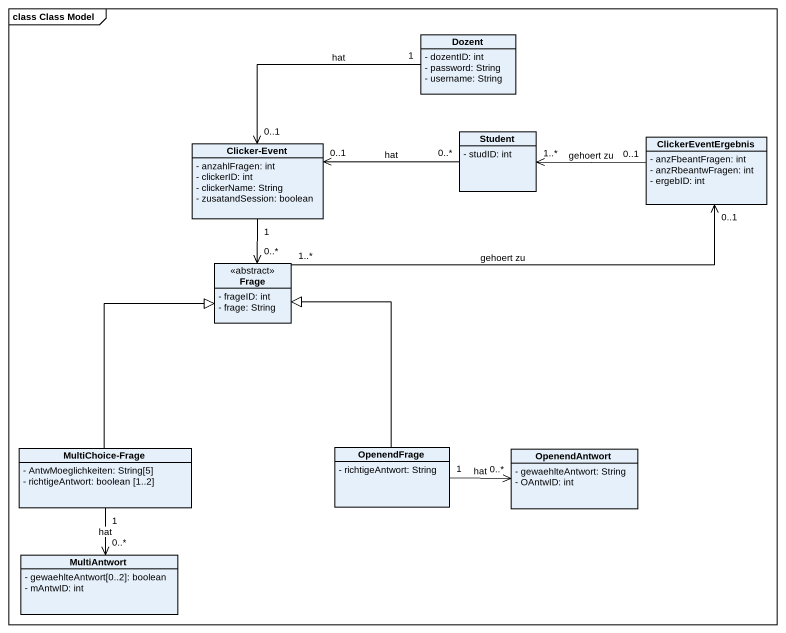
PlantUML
@startuml
mainframe class Class Model
hide circle
hide empty members
skinparam classAttributeIconSize 0
class Dozent {
  - dozentID: int
  - password: String
  - username: String
}
class Student {
  - studID: int
}
class "Clicker-Event" as Clicker_Event {
  - anzahlFragen: int
  - clickerID: int
  - clickerName: String
  - zusatandSession: boolean
}
class ClickerEventErgebnis {
  - anzFbeantFragen: int
  - anzRbeantwFragen: int
  - ergebID: int
}
class Frage <<abstract>> {
  - frageID: int
  - frage: String
}
class "MultiChoice-Frage" as MultiChoice_Frage {
  - AntwMoeglichkeiten: String[5]
  - richtigeAntwort: boolean [1..2]
}
class OpenendFrage {
  - richtigeAntwort: String
}
class OpenendAntwort {
  - gewaehlteAntwort: String
  - OAntwID: int
}
class MultiAntwort {
  - gewaehlteAntwort[0..2]: boolean
  - mAntwID: int
}
Dozent "1" -left-> "0..1" Clicker_Event : hat
Student "0..*" -left-> "0..1" Clicker_Event : hat
Clicker_Event "1" --> "0..*" Frage
ClickerEventErgebnis "0..1" -left-> "1..*" Student : gehoert zu
Frage "1..*" -right-> "0..1" ClickerEventErgebnis : gehoert zu
MultiChoice_Frage -up-|> Frage
MultiChoice_Frage "1" --> "0..*" MultiAntwort : hat
OpenendFrage -up-|> Frage
OpenendFrage "1" -right-> "0..*" OpenendAntwort : hat
@enduml
